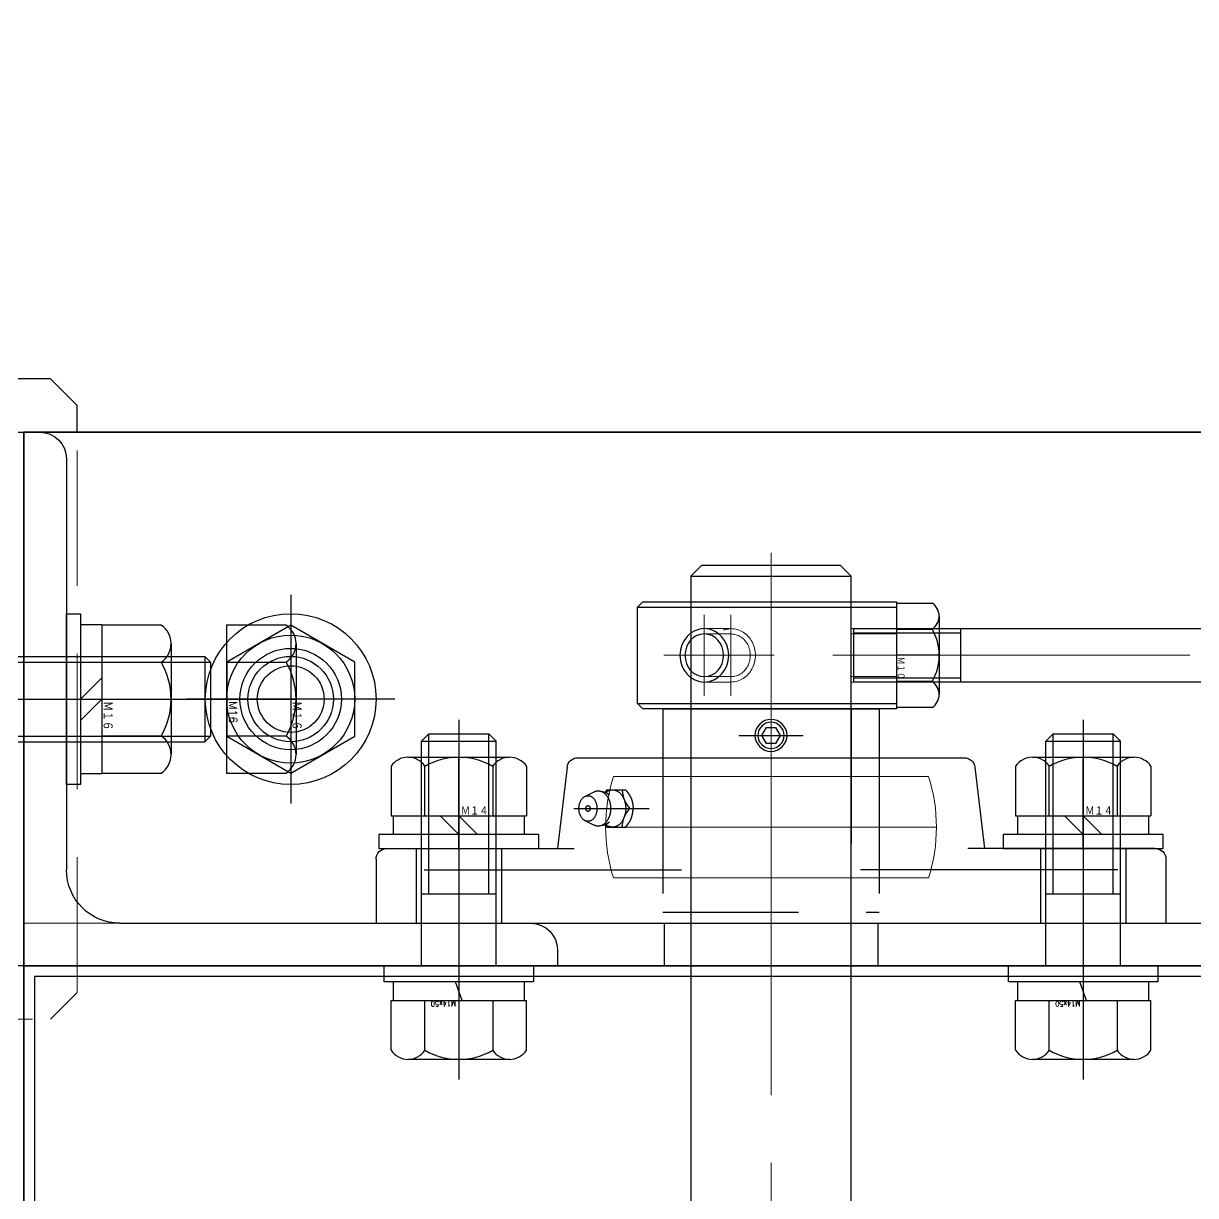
# Model space of a CAD drawing. Header units: millimetres. Extents: x -8731 to 85711, y -14522 to 31379.
# Drawn here: x 74414.4 to 74634, y 5844.9 to 6064.5 of the extents above; entities that cross this region are included whole.
import ezdxf

# ---------------------------------------------------------------- set-up
doc = ezdxf.new("R2010")
doc.units = ezdxf.units.MM
doc.header["$LTSCALE"] = 4
doc.header["$PDMODE"] = 99
doc.header["$PDSIZE"] = 1
doc.linetypes.add('CENTER2', pattern=[28.575, 19.05, -3.175, 3.175, -3.175])
doc.linetypes.add('HIDDEN', pattern=[9.525, 6.35, -3.175])
for name, color, linetype, lineweight in [('04_HIDDEN', 2, 'HIDDEN', 13), ('05_CENTER', 4, 'CENTER2', 13), ('08_DIM', 3, 'Continuous', 13)]:
    doc.layers.add(name, color=color, linetype=linetype, lineweight=lineweight)
doc.layers.add('10_DRAFT', color=8, linetype='Continuous', lineweight=0, plot=False)
doc.styles.add('KANJI0', font='txt.shx', dxfattribs={"width": 0.9, "height": 30, "bigfont": 'bigfont'})
doc.styles.add('KSS_TXT', font='txt.shx', dxfattribs={"bigfont": 'extfont2.shx'})
doc.dimstyles.new('KSS_DIM', dxfattribs={"dimscale": 3, "dimtxt": 3, "dimasz": 2.5, "dimexe": 1.25, "dimexo": 0.625, "dimtad": 1, "dimdsep": 46, "dimtxsty": 'KSS_TXT', "dimblk": 'OPEN30', "dimcen": 0, "dimazin": 2, "dimtfac": 0.75, "dimtmove": 0, "dimatfit": 3, "dimldrblk": 'OPEN30', "dimfxl": 1, "dimtolj": 1, "dimarcsym": 0})

# ---------------------------------------------------------------- blocks, each defined once
blk = doc.blocks.new('A$C53D772FE_1_1_1')
at = {"color": 0}
for p, q in [((1030, 1000), (0, 1000)), ((0, 1000), (0, -1000)), ((1030, 998), (2, 998)), ((2, 998), (2, -998))]:
    blk.add_line(p, q, dxfattribs=at)
blk = doc.blocks.new('A$C020300C3_1')
blk.add_blockref('A$C53D772FE_1_1_1', (-1250, 0))
blk = doc.blocks.new('A$C701D6F41_1_1_1')
at = {"color": 0}
for p, q in [((25, 24), (-23.5, 24)), ((25, 6), (-23.5, 6))]:
    blk.add_line(p, q, dxfattribs=at)
blk.add_lwpolyline([(25, 6), (25, 24), (24, 25), (-23.5, 25), (-23.5, 5), (24, 5)], close=True, dxfattribs=at)
for major_axis, ratio in [((0, 5), 0.916536), ((0, 4), 0.906285)]:
    blk.add_ellipse((12.5, 15), major_axis=major_axis, ratio=ratio)
blk.add_ellipse((7.5, 15), major_axis=(0, 5), ratio=0.916536, start_param=5.978479, end_param=6.191994)
at = {"layer": '04_HIDDEN'}
for p, q in [((-15, 5), (-15, 25)), ((15, 5), (15, 25)), ((-23.5, 20), (-15, 20)), ((12.5, 20), (7.5, 20)), ((-23.5, 19), (-15, 19)), ((7.5, 19), (12.5, 19)), ((-23.5, 11), (-15, 11)), ((7.5, 11), (12.5, 11)), ((-23.5, 10), (-15, 10)), ((12.5, 10), (7.5, 10))]:
    blk.add_line(p, q, dxfattribs=at)
for major_axis, ratio, start_param, end_param in [((0, 5), 0.916536, 6.283185, 9.424828), ((0, 4), 0.906285, 0, 3.141648)]:
    blk.add_ellipse((7.5, 15), major_axis=major_axis, ratio=ratio, start_param=start_param, end_param=end_param, dxfattribs=at)
at = {"layer": '05_CENTER'}
for p, q in [((7.5, 7.39), (7.5, 22.61)), ((12.5, 7.39), (12.5, 22.61)), ((-26.41, 15), (-11.56, 15)), ((20.11, 15), (-0.6, 15))]:
    blk.add_line(p, q, dxfattribs=at)
at = {"layer": '10_DRAFT'}
blk.add_line((0, 5), (0, 25), dxfattribs=at)
blk = doc.blocks.new('M10Nu_1_1_1')
at = {"color": 0}
for p, q in [((-9.8, 0), (-9.8, 6.69)), ((-7.35, 8), (7.35, 8)), ((-4.9, 0), (-4.9, 6.69)), ((4.9, 6.69), (4.9, 0)), ((9.8, 6.69), (9.8, 0)), ((-9.8, 0), (9.8, 0))]:
    blk.add_line(p, q, dxfattribs=at)
at = {"color": 0, "linetype": 'CENTER2'}
blk.add_line((0, 8), (0, 0), dxfattribs=at)
at = {"color": 0}
for centre, radius, start, end in [((-7.35, 5.06), 2.94, 33.626, 146.374), ((0, -1.8), 9.8, 60, 120), ((7.35, 5.06), 2.94, 33.626, 146.374)]:
    blk.add_arc(centre, radius, start, end, dxfattribs=at)
at = {"layer": '10_DRAFT', "style": 'KANJI0', "width": 0.82}
blk.add_text('Ｍ１０', height=1.25, dxfattribs=at).set_placement((0.26, 0.12))
blk = doc.blocks.new('A$C20721D5E_1_1_1')
at = {"color": 0}
blk.add_line((-174, 5), (-174, -5), dxfattribs=at)
at = {"color": 0, "linetype": 'HIDDEN'}
for p, q in [((-20, -5), (-20, 5)), ((0, 4.19), (-20, 4.19)), ((0, -4.19), (-20, -4.19))]:
    blk.add_line(p, q, dxfattribs=at)
at = {"color": 0}
blk.add_lwpolyline([(0, -5), (-174, -5), (-175, -4), (-175, 4), (-174, 5), (0, 5)], close=True, dxfattribs=at)
at = {"layer": '05_CENTER'}
blk.add_line((-177.27, 0), (2.62, 0), dxfattribs=at)
blk = doc.blocks.new('A$C21C31411_1_1_1')
at = {"color": 0}
for p, q in [((-48, 25), (-48, -25)), ((-2, 25), (-2, -25))]:
    blk.add_line(p, q, dxfattribs=at)
blk.add_lwpolyline([(-48, -25), (-2, -25), (0, -23), (0, 23), (-2, 25), (-48, 25), (-50, 23), (-50, -23)], close=True, dxfattribs=at)
at = {"layer": '04_HIDDEN'}
for p, q in [((-50, 5.1), (0, 5.1)), ((-50, -5.1), (0, -5.1))]:
    blk.add_line(p, q, dxfattribs=at)
at = {"layer": '10_DRAFT'}
blk.add_line((-50, 0), (0, 0), dxfattribs=at)
blk = doc.blocks.new('SCS10-12a_1_1_1')
at = {"color": 0}
for p, q in [((0, 14.5), (0.5, 15)), ((0, 14.5), (0, -14.5)), ((0.5, 15), (0.5, -15)), ((0.5, 15), (11.5, 15)), ((11.5, 15), (11.5, -15)), ((11.5, 15), (12, 14.5)), ((12, 14.5), (12, -14.5)), ((0, -14.5), (0.5, -15)), ((0.5, -15), (11.5, -15)), ((4.24, -14.14), (7.76, -14.14)), ((12, -14.5), (11.5, -15))]:
    blk.add_line(p, q, dxfattribs=at)
at = {"color": 0, "linetype": 'HIDDEN'}
for p, q in [((0.5, 5), (0, 5.5)), ((0.5, 5), (11.5, 5)), ((12, 5.5), (11.5, 5)), ((0, -5.5), (0.5, -5)), ((0.5, -5), (11.5, -5)), ((11.5, -5), (12, -5.5))]:
    blk.add_line(p, q, dxfattribs=at)
at = {"color": 0, "linetype": 'CENTER2'}
for p, q in [((6, -4.31), (6, -15.69)), ((0.31, -10), (11.69, -10))]:
    blk.add_line(p, q, dxfattribs=at)
at = {"color": 0}
blk.add_circle((6, -10), 2.25, dxfattribs=at)
blk.add_arc((6, -10), 4.5, 293.0044, 246.9956, dxfattribs=at)
at = {"layer": '10_DRAFT'}
blk.add_line((0, 0), (12, 0), dxfattribs=at)
blk = doc.blocks.new('A$C30176A9C_1_1_1')
for name, p in [('A$C21C31411_1_1_1', (-121.5, 0)), ('A$C20721D5E_1_1_1', (-15.5, 0))]:
    blk.add_blockref(name, p)
at = {"color": 4, "xscale": -1}
blk.add_blockref('SCS10-12a_1_1_1', (-171.5, 0), dxfattribs=at)
at = {"color": 4}
blk.add_blockref('SCS10-12a_1_1_1', (-121.5, 0), dxfattribs=at)
at = {"rotation": 90}
blk.add_blockref('M10Nu_1_1_1', (-23.5, 0), dxfattribs=at)
at = {"xscale": -1, "rotation": 180}
blk.add_blockref('A$C701D6F41_1_1_1', (0, 15), dxfattribs=at)
blk = doc.blocks.new('A$C39886CB1_1_1_1')
at = {"color": 0}
blk.add_line((-1073, -5), (-1073, -35), dxfattribs=at)
blk.add_lwpolyline([(-1073, -5), (1073, -5), (1075, -7), (1075, -33), (1073, -35), (-1073, -35), (-1075, -33), (-1075, -7)], close=True, dxfattribs=at)
at = {"layer": '05_CENTER'}
blk.add_line((1081.59, -20), (-1081.04, -20), dxfattribs=at)
blk = doc.blocks.new('MUCAFL206b_1_1')
at = {"color": 0, "linetype": 'CENTER2'}
for p, q in [((-58.5, -19), (-58.5, 5)), ((58.5, -19), (58.5, 5)), ((-36.97, -21.5), (-22.83, -21.5)), ((-6, -35.2), (6, -35.2))]:
    blk.add_line(p, q, dxfattribs=at)
at = {"color": 0}
for p, q in [((-74, 0), (74, 0)), ((-74, -12), (-74, 0)), ((74, -12), (74, 0)), ((-64.99, -10), (-16.75, -10)), ((64.99, -10), (16.75, -10)), ((-72, -14), (-36.87, -14)), ((-38.21, -29.23), (-40, -14)), ((72, -14), (36.87, -14)), ((38.21, -29.23), (40, -14)), ((-34.86, -19.24), (-33.16, -18.39)), ((-30.74, -18), (-31.1, -18.46)), ((-30.74, -18), (-27.24, -18)), ((-26.46, -21.5), (-25.81, -21.5)), ((-34.86, -23.76), (-33.16, -24.61)), ((-30.74, -25), (-31.1, -24.54)), ((-30.74, -25), (-27.24, -25)), ((-36.22, -31), (36.22, -31)), ((-20.25, -40.2), (-20.25, -31)), ((20.25, -40.2), (20.25, -31)), ((-20.25, -40.2), (20.25, -40.2))]:
    blk.add_line(p, q, dxfattribs=at)
at = {"color": 0, "linetype": 'HIDDEN'}
for p, q in [((-66.5, -14), (-66.5, 0)), ((-50.5, -14), (-50.5, 0)), ((50.5, -14), (50.5, 0)), ((66.5, -14), (66.5, 0)), ((-20.25, -2.1), (20.25, -2.1)), ((-20.25, -31), (-20.25, -2.1)), ((-15, -40.2), (-15, -2.1)), ((15, -40.2), (15, -2.1)), ((20.25, -31), (20.25, -2.1))]:
    blk.add_line(p, q, dxfattribs=at)
at = {"color": 0}
blk.add_lwpolyline([(-0.87, -33.7), (-1.73, -35.2), (-0.87, -36.7), (0.87, -36.7), (1.73, -35.2), (0.87, -33.7)], close=True, dxfattribs=at)
for points in [[(-34.29, -23.9, 0), (-34.21, -23.9, 0), (-34.13, -23.89, 0), (-34.05, -23.87, 0), (-33.96, -23.85, 0), (-33.88, -23.83, 0), (-33.8, -23.8, 0), (-33.72, -23.76, 0), (-33.65, -23.72, 0), (-33.57, -23.67, 0), (-33.49, -23.62, 0), (-33.42, -23.56, 0), (-33.35, -23.5, 0), (-33.28, -23.43, 0), (-33.22, -23.36, 0), (-33.16, -23.28, 0), (-33.09, -23.2, 0), (-33.04, -23.11, 0), (-32.98, -23.02, 0), (-32.93, -22.93, 0), (-32.88, -22.83, 0), (-32.84, -22.73, 0), (-32.8, -22.63, 0), (-32.76, -22.53, 0), (-32.73, -22.42, 0), (-32.7, -22.31, 0), (-32.67, -22.2, 0), (-32.65, -22.08, 0), (-32.63, -21.97, 0), (-32.62, -21.85, 0), (-32.61, -21.74, 0), (-32.6, -21.62, 0), (-32.6, -21.5, 0), (-32.6, -21.38, 0), (-32.61, -21.26, 0), (-32.62, -21.15, 0), (-32.63, -21.03, 0), (-32.65, -20.92, 0), (-32.67, -20.8, 0), (-32.7, -20.69, 0), (-32.73, -20.58, 0), (-32.76, -20.47, 0), (-32.8, -20.37, 0), (-32.84, -20.27, 0), (-32.88, -20.17, 0), (-32.93, -20.07, 0), (-32.98, -19.98, 0), (-33.04, -19.89, 0), (-33.09, -19.8, 0), (-33.16, -19.72, 0), (-33.22, -19.64, 0), (-33.28, -19.57, 0), (-33.35, -19.5, 0), (-33.42, -19.44, 0), (-33.49, -19.38, 0), (-33.57, -19.33, 0), (-33.65, -19.28, 0), (-33.72, -19.24, 0), (-33.8, -19.2, 0), (-33.88, -19.17, 0), (-33.96, -19.15, 0), (-34.05, -19.13, 0), (-34.13, -19.11, 0), (-34.21, -19.1, 0), (-34.29, -19.1, 0), (-34.38, -19.1, 0), (-34.46, -19.11, 0), (-34.54, -19.13, 0), (-34.63, -19.15, 0), (-34.71, -19.17, 0), (-34.79, -19.2, 0), (-34.87, -19.24, 0), (-34.94, -19.28, 0), (-35.02, -19.33, 0), (-35.09, -19.38, 0), (-35.17, -19.44, 0), (-35.24, -19.5, 0), (-35.31, -19.57, 0), (-35.37, -19.64, 0), (-35.43, -19.72, 0), (-35.49, -19.8, 0), (-35.55, -19.89, 0), (-35.61, -19.98, 0), (-35.66, -20.07, 0), (-35.71, -20.17, 0), (-35.75, -20.27, 0), (-35.79, -20.37, 0), (-35.83, -20.47, 0), (-35.86, -20.58, 0), (-35.89, -20.69, 0), (-35.92, -20.8, 0), (-35.94, -20.92, 0), (-35.96, -21.03, 0), (-35.97, -21.15, 0), (-35.98, -21.26, 0), (-35.99, -21.38, 0), (-35.99, -21.5, 0), (-35.99, -21.62, 0), (-35.98, -21.74, 0), (-35.97, -21.85, 0), (-35.96, -21.97, 0), (-35.94, -22.08, 0), (-35.92, -22.2, 0), (-35.89, -22.31, 0), (-35.86, -22.42, 0), (-35.83, -22.53, 0), (-35.79, -22.63, 0), (-35.75, -22.73, 0), (-35.71, -22.83, 0), (-35.66, -22.93, 0), (-35.61, -23.02, 0), (-35.55, -23.11, 0), (-35.49, -23.2, 0), (-35.43, -23.28, 0), (-35.37, -23.36, 0), (-35.31, -23.43, 0), (-35.24, -23.5, 0), (-35.17, -23.56, 0), (-35.09, -23.62, 0), (-35.02, -23.67, 0), (-34.94, -23.72, 0), (-34.87, -23.76, 0), (-34.79, -23.8, 0), (-34.71, -23.83, 0), (-34.63, -23.85, 0), (-34.54, -23.87, 0), (-34.46, -23.89, 0), (-34.38, -23.9, 0), (-34.29, -23.9, 0)], [(-33.16, -24.61, 0), (-33.1, -24.64, 0), (-33.03, -24.67, 0), (-32.96, -24.7, 0), (-32.9, -24.72, 0), (-32.83, -24.74, 0), (-32.76, -24.76, 0), (-32.69, -24.77, 0), (-32.62, -24.78, 0), (-32.55, -24.79, 0), (-32.48, -24.8, 0), (-32.41, -24.8, 0), (-32.34, -24.8, 0), (-32.27, -24.8, 0), (-32.2, -24.79, 0), (-32.13, -24.78, 0), (-32.06, -24.77, 0), (-32, -24.75, 0), (-31.93, -24.74, 0), (-31.86, -24.72, 0), (-31.79, -24.69, 0), (-31.72, -24.66, 0), (-31.66, -24.64, 0), (-31.59, -24.6, 0), (-31.53, -24.57, 0), (-31.46, -24.53, 0), (-31.4, -24.49, 0), (-31.34, -24.45, 0), (-31.27, -24.4, 0), (-31.21, -24.35, 0), (-31.15, -24.3, 0), (-31.1, -24.25, 0), (-31.04, -24.19, 0), (-30.98, -24.14, 0), (-30.93, -24.08, 0), (-30.87, -24.01, 0), (-30.82, -23.95, 0), (-30.77, -23.88, 0), (-30.72, -23.81, 0), (-30.67, -23.74, 0), (-30.63, -23.67, 0), (-30.58, -23.59, 0), (-30.54, -23.51, 0), (-30.5, -23.44, 0), (-30.46, -23.36, 0), (-30.42, -23.27, 0), (-30.38, -23.19, 0), (-30.35, -23.1, 0), (-30.31, -23.02, 0), (-30.28, -22.93, 0), (-30.25, -22.84, 0), (-30.23, -22.75, 0), (-30.2, -22.66, 0), (-30.18, -22.56, 0), (-30.16, -22.47, 0), (-30.14, -22.38, 0), (-30.12, -22.28, 0), (-30.1, -22.18, 0), (-30.09, -22.09, 0), (-30.08, -21.99, 0), (-30.07, -21.89, 0), (-30.06, -21.8, 0), (-30.06, -21.7, 0), (-30.05, -21.6, 0), (-30.05, -21.5, 0), (-30.05, -21.4, 0), (-30.06, -21.3, 0), (-30.06, -21.2, 0), (-30.07, -21.11, 0), (-30.08, -21.01, 0), (-30.09, -20.91, 0), (-30.1, -20.82, 0), (-30.12, -20.72, 0), (-30.14, -20.62, 0), (-30.16, -20.53, 0), (-30.18, -20.44, 0), (-30.2, -20.34, 0), (-30.23, -20.25, 0), (-30.25, -20.16, 0), (-30.28, -20.07, 0), (-30.31, -19.98, 0), (-30.35, -19.9, 0), (-30.38, -19.81, 0), (-30.42, -19.73, 0), (-30.46, -19.64, 0), (-30.5, -19.56, 0), (-30.54, -19.49, 0), (-30.58, -19.41, 0), (-30.63, -19.33, 0), (-30.67, -19.26, 0), (-30.72, -19.19, 0), (-30.77, -19.12, 0), (-30.82, -19.05, 0), (-30.87, -18.99, 0), (-30.93, -18.92, 0), (-30.98, -18.86, 0), (-31.04, -18.81, 0), (-31.1, -18.75, 0), (-31.15, -18.7, 0), (-31.21, -18.65, 0), (-31.27, -18.6, 0), (-31.34, -18.55, 0), (-31.4, -18.51, 0), (-31.46, -18.47, 0), (-31.53, -18.43, 0), (-31.59, -18.4, 0), (-31.66, -18.36, 0), (-31.72, -18.34, 0), (-31.79, -18.31, 0), (-31.86, -18.28, 0), (-31.93, -18.26, 0), (-32, -18.25, 0), (-32.06, -18.23, 0), (-32.13, -18.22, 0), (-32.2, -18.21, 0), (-32.27, -18.2, 0), (-32.34, -18.2, 0), (-32.41, -18.2, 0), (-32.48, -18.2, 0), (-32.55, -18.21, 0), (-32.62, -18.22, 0), (-32.69, -18.23, 0), (-32.76, -18.24, 0), (-32.83, -18.26, 0), (-32.9, -18.28, 0), (-32.96, -18.3, 0), (-33.03, -18.33, 0), (-33.1, -18.36, 0), (-33.16, -18.39, 0)], [(-30.99, -24.49, 0), (-30.92, -24.55, 0), (-30.84, -24.6, 0), (-30.77, -24.65, 0), (-30.7, -24.7, 0), (-30.62, -24.75, 0), (-30.54, -24.79, 0), (-30.47, -24.83, 0), (-30.39, -24.86, 0), (-30.31, -24.89, 0), (-30.23, -24.92, 0), (-30.15, -24.94, 0), (-30.07, -24.96, 0), (-29.99, -24.98, 0), (-29.91, -24.99, 0), (-29.82, -25, 0), (-29.74, -25, 0), (-29.66, -25, 0), (-29.58, -25, 0), (-29.5, -24.99, 0), (-29.42, -24.98, 0), (-29.33, -24.96, 0), (-29.25, -24.94, 0), (-29.17, -24.92, 0), (-29.09, -24.89, 0), (-29.01, -24.86, 0), (-28.94, -24.83, 0), (-28.86, -24.79, 0), (-28.78, -24.75, 0), (-28.71, -24.71, 0), (-28.63, -24.66, 0), (-28.56, -24.61, 0), (-28.49, -24.55, 0), (-28.42, -24.49, 0), (-28.35, -24.43, 0), (-28.28, -24.37, 0), (-28.21, -24.3, 0), (-28.15, -24.23, 0), (-28.08, -24.15, 0), (-28.02, -24.08, 0), (-27.96, -24, 0), (-27.91, -23.91, 0), (-27.85, -23.83, 0), (-27.8, -23.74, 0), (-27.75, -23.65, 0), (-27.7, -23.56, 0), (-27.65, -23.46, 0), (-27.61, -23.37, 0), (-27.56, -23.27, 0), (-27.52, -23.17, 0), (-27.48, -23.06, 0), (-27.45, -22.96, 0), (-27.42, -22.85, 0), (-27.39, -22.75, 0), (-27.36, -22.64, 0), (-27.33, -22.53, 0), (-27.31, -22.42, 0), (-27.29, -22.3, 0), (-27.27, -22.19, 0), (-27.26, -22.08, 0), (-27.25, -21.96, 0), (-27.24, -21.85, 0), (-27.23, -21.73, 0), (-27.23, -21.62, 0), (-27.22, -21.5, 0), (-27.23, -21.38, 0), (-27.23, -21.27, 0), (-27.24, -21.15, 0), (-27.25, -21.04, 0), (-27.26, -20.92, 0), (-27.27, -20.81, 0), (-27.29, -20.7, 0), (-27.31, -20.58, 0), (-27.33, -20.47, 0), (-27.36, -20.36, 0), (-27.39, -20.25, 0), (-27.42, -20.15, 0), (-27.45, -20.04, 0), (-27.48, -19.94, 0), (-27.52, -19.83, 0), (-27.56, -19.73, 0), (-27.61, -19.63, 0), (-27.65, -19.54, 0), (-27.7, -19.44, 0), (-27.75, -19.35, 0), (-27.8, -19.26, 0), (-27.85, -19.17, 0), (-27.91, -19.09, 0), (-27.96, -19, 0), (-28.02, -18.92, 0), (-28.08, -18.85, 0), (-28.15, -18.77, 0), (-28.21, -18.7, 0), (-28.28, -18.63, 0), (-28.35, -18.57, 0), (-28.42, -18.51, 0), (-28.49, -18.45, 0), (-28.56, -18.39, 0), (-28.63, -18.34, 0), (-28.71, -18.29, 0), (-28.78, -18.25, 0), (-28.86, -18.21, 0), (-28.94, -18.17, 0), (-29.01, -18.14, 0), (-29.09, -18.11, 0), (-29.17, -18.08, 0), (-29.25, -18.06, 0), (-29.33, -18.04, 0), (-29.42, -18.02, 0), (-29.5, -18.01, 0), (-29.58, -18, 0), (-29.66, -18, 0), (-29.74, -18, 0), (-29.82, -18, 0), (-29.91, -18.01, 0), (-29.99, -18.02, 0), (-30.07, -18.04, 0), (-30.15, -18.06, 0), (-30.23, -18.08, 0), (-30.31, -18.11, 0), (-30.39, -18.14, 0), (-30.47, -18.17, 0), (-30.54, -18.21, 0), (-30.62, -18.25, 0), (-30.7, -18.3, 0), (-30.77, -18.35, 0), (-30.84, -18.4, 0), (-30.92, -18.45, 0), (-30.99, -18.51, 0)], [(-27.89, -18, 0), (-27.88, -18.02, 0), (-27.88, -18.05, 0), (-27.88, -18.07, 0), (-27.88, -18.1, 0), (-27.87, -18.12, 0), (-27.87, -18.15, 0), (-27.87, -18.17, 0), (-27.86, -18.2, 0), (-27.86, -18.22, 0), (-27.86, -18.25, 0), (-27.86, -18.27, 0), (-27.85, -18.29, 0), (-27.85, -18.32, 0), (-27.85, -18.34, 0), (-27.84, -18.37, 0), (-27.84, -18.39, 0), (-27.84, -18.42, 0), (-27.83, -18.44, 0), (-27.83, -18.47, 0), (-27.83, -18.49, 0), (-27.82, -18.51, 0), (-27.82, -18.54, 0), (-27.82, -18.56, 0), (-27.81, -18.59, 0), (-27.81, -18.61, 0), (-27.81, -18.64, 0), (-27.8, -18.66, 0), (-27.8, -18.68, 0), (-27.8, -18.71, 0), (-27.79, -18.73, 0), (-27.79, -18.76, 0), (-27.79, -18.78, 0), (-27.78, -18.8, 0), (-27.78, -18.83, 0), (-27.77, -18.85, 0), (-27.77, -18.88, 0), (-27.77, -18.9, 0), (-27.76, -18.92, 0), (-27.76, -18.95, 0), (-27.75, -18.97, 0), (-27.75, -19, 0), (-27.74, -19.02, 0), (-27.74, -19.04, 0), (-27.73, -19.07, 0), (-27.73, -19.09, 0), (-27.72, -19.12, 0), (-27.72, -19.14, 0), (-27.71, -19.16, 0), (-27.71, -19.19, 0), (-27.7, -19.21, 0), (-27.7, -19.23, 0), (-27.69, -19.26, 0), (-27.69, -19.28, 0), (-27.68, -19.3, 0), (-27.68, -19.33, 0), (-27.67, -19.35, 0), (-27.67, -19.37, 0), (-27.66, -19.4, 0), (-27.65, -19.42, 0), (-27.65, -19.44, 0), (-27.64, -19.47, 0), (-27.63, -19.49, 0), (-27.63, -19.51, 0), (-27.62, -19.53, 0), (-27.61, -19.56, 0), (-27.61, -19.58, 0), (-27.6, -19.6, 0), (-27.59, -19.63, 0), (-27.58, -19.65, 0), (-27.58, -19.67, 0), (-27.57, -19.69, 0), (-27.56, -19.72, 0), (-27.55, -19.74, 0), (-27.55, -19.76, 0), (-27.54, -19.78, 0), (-27.53, -19.81, 0), (-27.52, -19.83, 0), (-27.51, -19.85, 0), (-27.5, -19.87, 0), (-27.49, -19.89, 0), (-27.48, -19.92, 0), (-27.48, -19.94, 0), (-27.47, -19.96, 0), (-27.46, -19.98, 0), (-27.45, -20, 0), (-27.44, -20.02, 0), (-27.43, -20.05, 0), (-27.42, -20.07, 0), (-27.41, -20.09, 0), (-27.4, -20.11, 0), (-27.39, -20.13, 0), (-27.37, -20.15, 0), (-27.36, -20.17, 0), (-27.35, -20.2, 0), (-27.34, -20.22, 0), (-27.33, -20.24, 0), (-27.32, -20.26, 0), (-27.31, -20.28, 0), (-27.3, -20.3, 0), (-27.28, -20.32, 0), (-27.27, -20.34, 0), (-27.26, -20.36, 0), (-27.25, -20.38, 0), (-27.24, -20.41, 0), (-27.22, -20.43, 0), (-27.21, -20.45, 0), (-27.2, -20.47, 0), (-27.19, -20.49, 0), (-27.17, -20.51, 0), (-27.16, -20.53, 0), (-27.15, -20.55, 0), (-27.14, -20.57, 0), (-27.12, -20.59, 0), (-27.11, -20.61, 0), (-27.1, -20.63, 0), (-27.08, -20.65, 0), (-27.07, -20.67, 0), (-27.06, -20.69, 0), (-27.04, -20.71, 0), (-27.03, -20.73, 0), (-27.02, -20.75, 0), (-27, -20.77, 0), (-26.99, -20.79, 0), (-26.97, -20.81, 0), (-26.96, -20.83, 0), (-26.95, -20.85, 0), (-26.93, -20.87, 0), (-26.92, -20.89, 0), (-26.9, -20.91, 0), (-26.89, -20.93, 0), (-26.87, -20.95, 0), (-26.86, -20.97, 0), (-26.85, -20.99, 0), (-26.83, -21.01, 0), (-26.82, -21.03, 0), (-26.8, -21.05, 0), (-26.79, -21.07, 0), (-26.77, -21.09, 0), (-26.76, -21.11, 0), (-26.74, -21.13, 0), (-26.73, -21.15, 0), (-26.71, -21.17, 0), (-26.7, -21.19, 0), (-26.68, -21.21, 0), (-26.67, -21.23, 0), (-26.65, -21.25, 0), (-26.64, -21.27, 0), (-26.62, -21.29, 0), (-26.61, -21.3, 0), (-26.59, -21.32, 0), (-26.58, -21.34, 0), (-26.56, -21.36, 0), (-26.55, -21.38, 0), (-26.53, -21.4, 0), (-26.52, -21.42, 0), (-26.5, -21.44, 0), (-26.49, -21.46, 0), (-26.47, -21.48, 0), (-26.46, -21.5, 0)], [(-27.24, -18, 0), (-27.22, -18.02, 0), (-27.21, -18.04, 0), (-27.19, -18.06, 0), (-27.18, -18.08, 0), (-27.16, -18.1, 0), (-27.15, -18.12, 0), (-27.13, -18.14, 0), (-27.12, -18.16, 0), (-27.1, -18.18, 0), (-27.09, -18.2, 0), (-27.07, -18.21, 0), (-27.06, -18.23, 0), (-27.04, -18.25, 0), (-27.03, -18.27, 0), (-27.01, -18.29, 0), (-27, -18.31, 0), (-26.98, -18.33, 0), (-26.97, -18.35, 0), (-26.95, -18.37, 0), (-26.94, -18.39, 0), (-26.92, -18.41, 0), (-26.91, -18.43, 0), (-26.89, -18.45, 0), (-26.88, -18.47, 0), (-26.86, -18.49, 0), (-26.85, -18.51, 0), (-26.84, -18.53, 0), (-26.82, -18.55, 0), (-26.81, -18.57, 0), (-26.79, -18.59, 0), (-26.78, -18.61, 0), (-26.76, -18.63, 0), (-26.75, -18.65, 0), (-26.74, -18.67, 0), (-26.72, -18.69, 0), (-26.71, -18.71, 0), (-26.69, -18.73, 0), (-26.68, -18.75, 0), (-26.67, -18.77, 0), (-26.65, -18.79, 0), (-26.64, -18.81, 0), (-26.63, -18.83, 0), (-26.61, -18.85, 0), (-26.6, -18.87, 0), (-26.59, -18.89, 0), (-26.57, -18.91, 0), (-26.56, -18.93, 0), (-26.55, -18.95, 0), (-26.53, -18.97, 0), (-26.52, -18.99, 0), (-26.51, -19.01, 0), (-26.5, -19.03, 0), (-26.48, -19.05, 0), (-26.47, -19.07, 0), (-26.46, -19.09, 0), (-26.45, -19.12, 0), (-26.44, -19.14, 0), (-26.42, -19.16, 0), (-26.41, -19.18, 0), (-26.4, -19.2, 0), (-26.39, -19.22, 0), (-26.38, -19.24, 0), (-26.37, -19.26, 0), (-26.35, -19.28, 0), (-26.34, -19.3, 0), (-26.33, -19.33, 0), (-26.32, -19.35, 0), (-26.31, -19.37, 0), (-26.3, -19.39, 0), (-26.29, -19.41, 0), (-26.28, -19.43, 0), (-26.27, -19.45, 0), (-26.26, -19.48, 0), (-26.25, -19.5, 0), (-26.24, -19.52, 0), (-26.23, -19.54, 0), (-26.22, -19.56, 0), (-26.21, -19.58, 0), (-26.2, -19.61, 0), (-26.19, -19.63, 0), (-26.18, -19.65, 0), (-26.18, -19.67, 0), (-26.17, -19.69, 0), (-26.16, -19.72, 0), (-26.15, -19.74, 0), (-26.14, -19.76, 0), (-26.13, -19.78, 0), (-26.13, -19.81, 0), (-26.12, -19.83, 0), (-26.11, -19.85, 0), (-26.1, -19.87, 0), (-26.1, -19.9, 0), (-26.09, -19.92, 0), (-26.08, -19.94, 0), (-26.08, -19.97, 0), (-26.07, -19.99, 0), (-26.06, -20.01, 0), (-26.06, -20.03, 0), (-26.05, -20.06, 0), (-26.04, -20.08, 0), (-26.04, -20.1, 0), (-26.03, -20.13, 0), (-26.03, -20.15, 0), (-26.02, -20.17, 0), (-26.01, -20.2, 0), (-26.01, -20.22, 0), (-26, -20.24, 0), (-26, -20.27, 0), (-25.99, -20.29, 0), (-25.99, -20.31, 0), (-25.98, -20.34, 0), (-25.98, -20.36, 0), (-25.97, -20.38, 0), (-25.97, -20.41, 0), (-25.96, -20.43, 0), (-25.96, -20.46, 0), (-25.95, -20.48, 0), (-25.95, -20.5, 0), (-25.94, -20.53, 0), (-25.94, -20.55, 0), (-25.93, -20.58, 0), (-25.93, -20.6, 0), (-25.93, -20.62, 0), (-25.92, -20.65, 0), (-25.92, -20.67, 0), (-25.91, -20.7, 0), (-25.91, -20.72, 0), (-25.91, -20.74, 0), (-25.9, -20.77, 0), (-25.9, -20.79, 0), (-25.9, -20.82, 0), (-25.89, -20.84, 0), (-25.89, -20.86, 0), (-25.89, -20.89, 0), (-25.88, -20.91, 0), (-25.88, -20.94, 0), (-25.88, -20.96, 0), (-25.87, -20.99, 0), (-25.87, -21.01, 0), (-25.87, -21.03, 0), (-25.86, -21.06, 0), (-25.86, -21.08, 0), (-25.86, -21.11, 0), (-25.85, -21.13, 0), (-25.85, -21.16, 0), (-25.85, -21.18, 0), (-25.84, -21.21, 0), (-25.84, -21.23, 0), (-25.84, -21.25, 0), (-25.84, -21.28, 0), (-25.83, -21.3, 0), (-25.83, -21.33, 0), (-25.83, -21.35, 0), (-25.82, -21.38, 0), (-25.82, -21.4, 0), (-25.82, -21.43, 0), (-25.82, -21.45, 0), (-25.81, -21.48, 0), (-25.81, -21.5, 0)], [(-34.29, -22.05, 0), (-34.28, -22.05, 0), (-34.26, -22.05, 0), (-34.24, -22.05, 0), (-34.22, -22.04, 0), (-34.2, -22.04, 0), (-34.18, -22.03, 0), (-34.16, -22.02, 0), (-34.14, -22.01, 0), (-34.13, -22, 0), (-34.11, -21.99, 0), (-34.09, -21.98, 0), (-34.08, -21.96, 0), (-34.06, -21.95, 0), (-34.05, -21.93, 0), (-34.03, -21.91, 0), (-34.02, -21.89, 0), (-34, -21.87, 0), (-33.99, -21.85, 0), (-33.98, -21.83, 0), (-33.97, -21.81, 0), (-33.96, -21.79, 0), (-33.95, -21.76, 0), (-33.94, -21.74, 0), (-33.93, -21.71, 0), (-33.93, -21.69, 0), (-33.92, -21.66, 0), (-33.91, -21.63, 0), (-33.91, -21.61, 0), (-33.91, -21.58, 0), (-33.9, -21.55, 0), (-33.9, -21.53, 0), (-33.9, -21.5, 0), (-33.9, -21.47, 0), (-33.9, -21.45, 0), (-33.91, -21.42, 0), (-33.91, -21.39, 0), (-33.91, -21.37, 0), (-33.92, -21.34, 0), (-33.93, -21.31, 0), (-33.93, -21.29, 0), (-33.94, -21.26, 0), (-33.95, -21.24, 0), (-33.96, -21.21, 0), (-33.97, -21.19, 0), (-33.98, -21.17, 0), (-33.99, -21.15, 0), (-34, -21.13, 0), (-34.02, -21.11, 0), (-34.03, -21.09, 0), (-34.05, -21.07, 0), (-34.06, -21.05, 0), (-34.08, -21.04, 0), (-34.09, -21.02, 0), (-34.11, -21.01, 0), (-34.13, -21, 0), (-34.14, -20.99, 0), (-34.16, -20.98, 0), (-34.18, -20.97, 0), (-34.2, -20.96, 0), (-34.22, -20.96, 0), (-34.24, -20.95, 0), (-34.26, -20.95, 0), (-34.28, -20.95, 0), (-34.29, -20.95, 0), (-34.31, -20.95, 0), (-34.33, -20.95, 0), (-34.35, -20.95, 0), (-34.37, -20.96, 0), (-34.39, -20.96, 0), (-34.41, -20.97, 0), (-34.43, -20.98, 0), (-34.44, -20.99, 0), (-34.46, -21, 0), (-34.48, -21.01, 0), (-34.5, -21.02, 0), (-34.51, -21.04, 0), (-34.53, -21.05, 0), (-34.54, -21.07, 0), (-34.56, -21.09, 0), (-34.57, -21.11, 0), (-34.59, -21.13, 0), (-34.6, -21.15, 0), (-34.61, -21.17, 0), (-34.62, -21.19, 0), (-34.63, -21.21, 0), (-34.64, -21.24, 0), (-34.65, -21.26, 0), (-34.66, -21.29, 0), (-34.66, -21.31, 0), (-34.67, -21.34, 0), (-34.68, -21.37, 0), (-34.68, -21.39, 0), (-34.68, -21.42, 0), (-34.68, -21.45, 0), (-34.69, -21.47, 0), (-34.69, -21.5, 0), (-34.69, -21.53, 0), (-34.68, -21.55, 0), (-34.68, -21.58, 0), (-34.68, -21.61, 0), (-34.68, -21.63, 0), (-34.67, -21.66, 0), (-34.66, -21.69, 0), (-34.66, -21.71, 0), (-34.65, -21.74, 0), (-34.64, -21.76, 0), (-34.63, -21.79, 0), (-34.62, -21.81, 0), (-34.61, -21.83, 0), (-34.6, -21.85, 0), (-34.59, -21.87, 0), (-34.57, -21.89, 0), (-34.56, -21.91, 0), (-34.54, -21.93, 0), (-34.53, -21.95, 0), (-34.51, -21.96, 0), (-34.5, -21.98, 0), (-34.48, -21.99, 0), (-34.46, -22, 0), (-34.44, -22.01, 0), (-34.43, -22.02, 0), (-34.41, -22.03, 0), (-34.39, -22.04, 0), (-34.37, -22.04, 0), (-34.35, -22.05, 0), (-34.33, -22.05, 0), (-34.31, -22.05, 0), (-34.29, -22.05, 0)], [(-27.89, -25, 0), (-27.88, -24.98, 0), (-27.88, -24.95, 0), (-27.88, -24.93, 0), (-27.88, -24.9, 0), (-27.87, -24.88, 0), (-27.87, -24.85, 0), (-27.87, -24.83, 0), (-27.86, -24.8, 0), (-27.86, -24.78, 0), (-27.86, -24.75, 0), (-27.86, -24.73, 0), (-27.85, -24.71, 0), (-27.85, -24.68, 0), (-27.85, -24.66, 0), (-27.84, -24.63, 0), (-27.84, -24.61, 0), (-27.84, -24.58, 0), (-27.83, -24.56, 0), (-27.83, -24.53, 0), (-27.83, -24.51, 0), (-27.82, -24.49, 0), (-27.82, -24.46, 0), (-27.82, -24.44, 0), (-27.81, -24.41, 0), (-27.81, -24.39, 0), (-27.81, -24.36, 0), (-27.8, -24.34, 0), (-27.8, -24.32, 0), (-27.8, -24.29, 0), (-27.79, -24.27, 0), (-27.79, -24.24, 0), (-27.79, -24.22, 0), (-27.78, -24.2, 0), (-27.78, -24.17, 0), (-27.77, -24.15, 0), (-27.77, -24.12, 0), (-27.77, -24.1, 0), (-27.76, -24.08, 0), (-27.76, -24.05, 0), (-27.75, -24.03, 0), (-27.75, -24, 0), (-27.74, -23.98, 0), (-27.74, -23.96, 0), (-27.73, -23.93, 0), (-27.73, -23.91, 0), (-27.72, -23.88, 0), (-27.72, -23.86, 0), (-27.71, -23.84, 0), (-27.71, -23.81, 0), (-27.7, -23.79, 0), (-27.7, -23.77, 0), (-27.69, -23.74, 0), (-27.69, -23.72, 0), (-27.68, -23.7, 0), (-27.68, -23.67, 0), (-27.67, -23.65, 0), (-27.67, -23.63, 0), (-27.66, -23.6, 0), (-27.65, -23.58, 0), (-27.65, -23.56, 0), (-27.64, -23.53, 0), (-27.63, -23.51, 0), (-27.63, -23.49, 0), (-27.62, -23.47, 0), (-27.61, -23.44, 0), (-27.61, -23.42, 0), (-27.6, -23.4, 0), (-27.59, -23.37, 0), (-27.58, -23.35, 0), (-27.58, -23.33, 0), (-27.57, -23.31, 0), (-27.56, -23.28, 0), (-27.55, -23.26, 0), (-27.55, -23.24, 0), (-27.54, -23.22, 0), (-27.53, -23.19, 0), (-27.52, -23.17, 0), (-27.51, -23.15, 0), (-27.5, -23.13, 0), (-27.49, -23.11, 0), (-27.48, -23.08, 0), (-27.48, -23.06, 0), (-27.47, -23.04, 0), (-27.46, -23.02, 0), (-27.45, -23, 0), (-27.44, -22.98, 0), (-27.43, -22.95, 0), (-27.42, -22.93, 0), (-27.41, -22.91, 0), (-27.4, -22.89, 0), (-27.39, -22.87, 0), (-27.37, -22.85, 0), (-27.36, -22.83, 0), (-27.35, -22.8, 0), (-27.34, -22.78, 0), (-27.33, -22.76, 0), (-27.32, -22.74, 0), (-27.31, -22.72, 0), (-27.3, -22.7, 0), (-27.28, -22.68, 0), (-27.27, -22.66, 0), (-27.26, -22.64, 0), (-27.25, -22.62, 0), (-27.24, -22.59, 0), (-27.22, -22.57, 0), (-27.21, -22.55, 0), (-27.2, -22.53, 0), (-27.19, -22.51, 0), (-27.17, -22.49, 0), (-27.16, -22.47, 0), (-27.15, -22.45, 0), (-27.14, -22.43, 0), (-27.12, -22.41, 0), (-27.11, -22.39, 0), (-27.1, -22.37, 0), (-27.08, -22.35, 0), (-27.07, -22.33, 0), (-27.06, -22.31, 0), (-27.04, -22.29, 0), (-27.03, -22.27, 0), (-27.02, -22.25, 0), (-27, -22.23, 0), (-26.99, -22.21, 0), (-26.97, -22.19, 0), (-26.96, -22.17, 0), (-26.95, -22.15, 0), (-26.93, -22.13, 0), (-26.92, -22.11, 0), (-26.9, -22.09, 0), (-26.89, -22.07, 0), (-26.87, -22.05, 0), (-26.86, -22.03, 0), (-26.85, -22.01, 0), (-26.83, -21.99, 0), (-26.82, -21.97, 0), (-26.8, -21.95, 0), (-26.79, -21.93, 0), (-26.77, -21.91, 0), (-26.76, -21.89, 0), (-26.74, -21.87, 0), (-26.73, -21.85, 0), (-26.71, -21.83, 0), (-26.7, -21.81, 0), (-26.68, -21.79, 0), (-26.67, -21.77, 0), (-26.65, -21.75, 0), (-26.64, -21.73, 0), (-26.62, -21.71, 0), (-26.61, -21.7, 0), (-26.59, -21.68, 0), (-26.58, -21.66, 0), (-26.56, -21.64, 0), (-26.55, -21.62, 0), (-26.53, -21.6, 0), (-26.52, -21.58, 0), (-26.5, -21.56, 0), (-26.49, -21.54, 0), (-26.47, -21.52, 0), (-26.46, -21.5, 0)], [(-27.24, -25, 0), (-27.22, -24.98, 0), (-27.21, -24.96, 0), (-27.19, -24.94, 0), (-27.18, -24.92, 0), (-27.16, -24.9, 0), (-27.15, -24.88, 0), (-27.13, -24.86, 0), (-27.12, -24.84, 0), (-27.1, -24.82, 0), (-27.09, -24.8, 0), (-27.07, -24.79, 0), (-27.06, -24.77, 0), (-27.04, -24.75, 0), (-27.03, -24.73, 0), (-27.01, -24.71, 0), (-27, -24.69, 0), (-26.98, -24.67, 0), (-26.97, -24.65, 0), (-26.95, -24.63, 0), (-26.94, -24.61, 0), (-26.92, -24.59, 0), (-26.91, -24.57, 0), (-26.89, -24.55, 0), (-26.88, -24.53, 0), (-26.86, -24.51, 0), (-26.85, -24.49, 0), (-26.84, -24.47, 0), (-26.82, -24.45, 0), (-26.81, -24.43, 0), (-26.79, -24.41, 0), (-26.78, -24.39, 0), (-26.76, -24.37, 0), (-26.75, -24.35, 0), (-26.74, -24.33, 0), (-26.72, -24.31, 0), (-26.71, -24.29, 0), (-26.69, -24.27, 0), (-26.68, -24.25, 0), (-26.67, -24.23, 0), (-26.65, -24.21, 0), (-26.64, -24.19, 0), (-26.63, -24.17, 0), (-26.61, -24.15, 0), (-26.6, -24.13, 0), (-26.59, -24.11, 0), (-26.57, -24.09, 0), (-26.56, -24.07, 0), (-26.55, -24.05, 0), (-26.53, -24.03, 0), (-26.52, -24.01, 0), (-26.51, -23.99, 0), (-26.5, -23.97, 0), (-26.48, -23.95, 0), (-26.47, -23.93, 0), (-26.46, -23.91, 0), (-26.45, -23.88, 0), (-26.44, -23.86, 0), (-26.42, -23.84, 0), (-26.41, -23.82, 0), (-26.4, -23.8, 0), (-26.39, -23.78, 0), (-26.38, -23.76, 0), (-26.37, -23.74, 0), (-26.35, -23.72, 0), (-26.34, -23.7, 0), (-26.33, -23.67, 0), (-26.32, -23.65, 0), (-26.31, -23.63, 0), (-26.3, -23.61, 0), (-26.29, -23.59, 0), (-26.28, -23.57, 0), (-26.27, -23.55, 0), (-26.26, -23.52, 0), (-26.25, -23.5, 0), (-26.24, -23.48, 0), (-26.23, -23.46, 0), (-26.22, -23.44, 0), (-26.21, -23.42, 0), (-26.2, -23.39, 0), (-26.19, -23.37, 0), (-26.18, -23.35, 0), (-26.18, -23.33, 0), (-26.17, -23.31, 0), (-26.16, -23.28, 0), (-26.15, -23.26, 0), (-26.14, -23.24, 0), (-26.13, -23.22, 0), (-26.13, -23.19, 0), (-26.12, -23.17, 0), (-26.11, -23.15, 0), (-26.1, -23.13, 0), (-26.1, -23.1, 0), (-26.09, -23.08, 0), (-26.08, -23.06, 0), (-26.08, -23.03, 0), (-26.07, -23.01, 0), (-26.06, -22.99, 0), (-26.06, -22.97, 0), (-26.05, -22.94, 0), (-26.04, -22.92, 0), (-26.04, -22.9, 0), (-26.03, -22.87, 0), (-26.03, -22.85, 0), (-26.02, -22.83, 0), (-26.01, -22.8, 0), (-26.01, -22.78, 0), (-26, -22.76, 0), (-26, -22.73, 0), (-25.99, -22.71, 0), (-25.99, -22.69, 0), (-25.98, -22.66, 0), (-25.98, -22.64, 0), (-25.97, -22.62, 0), (-25.97, -22.59, 0), (-25.96, -22.57, 0), (-25.96, -22.54, 0), (-25.95, -22.52, 0), (-25.95, -22.5, 0), (-25.94, -22.47, 0), (-25.94, -22.45, 0), (-25.93, -22.42, 0), (-25.93, -22.4, 0), (-25.93, -22.38, 0), (-25.92, -22.35, 0), (-25.92, -22.33, 0), (-25.91, -22.3, 0), (-25.91, -22.28, 0), (-25.91, -22.26, 0), (-25.9, -22.23, 0), (-25.9, -22.21, 0), (-25.9, -22.18, 0), (-25.89, -22.16, 0), (-25.89, -22.14, 0), (-25.89, -22.11, 0), (-25.88, -22.09, 0), (-25.88, -22.06, 0), (-25.88, -22.04, 0), (-25.87, -22.01, 0), (-25.87, -21.99, 0), (-25.87, -21.97, 0), (-25.86, -21.94, 0), (-25.86, -21.92, 0), (-25.86, -21.89, 0), (-25.85, -21.87, 0), (-25.85, -21.84, 0), (-25.85, -21.82, 0), (-25.84, -21.79, 0), (-25.84, -21.77, 0), (-25.84, -21.75, 0), (-25.84, -21.72, 0), (-25.83, -21.7, 0), (-25.83, -21.67, 0), (-25.83, -21.65, 0), (-25.82, -21.62, 0), (-25.82, -21.6, 0), (-25.82, -21.57, 0), (-25.82, -21.55, 0), (-25.81, -21.52, 0), (-25.81, -21.5, 0)]]:
    blk.add_polyline3d(points, dxfattribs=at)
for radius in [3, 2.45]:
    blk.add_circle((0, -35.2), radius, dxfattribs=at)
for centre, radius, start, end in [((-72, -12), 2, 180, 270), ((72, -12), 2, 270, 0), ((-32.39, -21.5), 3.3, 49.2525, 90), ((-32.39, -21.5), 3.3, 270, 310.7475), ((-36.22, -29), 2, 186.7098, 270), ((36.22, -29), 2, 270, 353.2902)]:
    blk.add_arc(centre, radius, start, end, dxfattribs=at)
at = {"layer": '10_DRAFT'}
for p, q in [((0, -40.2), (0, 0)), ((-29.51, -8.5), (29.51, -8.5)), ((31, -18), (-31, -18)), ((-29.51, -27.5), (29.51, -27.5))]:
    blk.add_line(p, q, dxfattribs=at)
for start, end in [(162.1545, 197.8455), (342.1545, 17.8455)]:
    blk.add_arc((0, -18), 31, start, end, dxfattribs=at)
blk = doc.blocks.new('A$C09CE55E7_1_1_1')
at = {"color": 0, "linetype": 'CENTER2'}
blk.add_line((0, -46.09), (0, 21.25), dxfattribs=at)
at = {"color": 0}
for p, q in [((-12.7, 15.8), (-12.7, 6.5)), ((-9.52, 17.5), (9.52, 17.5)), ((-6.35, 6.5), (-6.35, 15.8)), ((6.35, 15.8), (6.35, 6.5)), ((12.7, 15.8), (12.7, 6.5)), ((12.7, 6.5), (-12.7, 6.5)), ((-12.25, 3), (-12.25, 6.5)), ((-0.64, 6.5), (0.64, 3)), ((12.25, 6.5), (12.25, 3)), ((-14, 0), (-14, 3)), ((-14, 3), (14, 3)), ((14, 3), (14, 0)), ((14, 0), (-14, 0)), ((-7, 0), (-7, -42.1)), ((7, 0), (7, -42.1)), ((7, -13.5), (-7, -13.5)), ((-5.6, -13.5), (-5.6, -43.5)), ((5.6, -13.5), (5.6, -43.5)), ((-7, -42.1), (-5.6, -43.5)), ((7, -42.1), (-7, -42.1)), ((5.6, -43.5), (-5.6, -43.5)), ((7, -42.1), (5.6, -43.5))]:
    blk.add_line(p, q, dxfattribs=at)
for centre, radius, start, end in [((-9.52, 13.69), 3.81, 33.626, 146.374), ((0, 4.8), 12.7, 60, 120), ((9.52, 13.69), 3.81, 33.626, 146.374)]:
    blk.add_arc(centre, radius, start, end, dxfattribs=at)
at = {"layer": '10_DRAFT', "ltscale": 3, "style": 'KANJI0', "width": 0.82}
blk.add_text('M14x50', height=1, dxfattribs=at).set_placement((0.53, 6.6))
blk = doc.blocks.new('M14Nza_1_1_1')
at = {"color": 0}
for p, q in [((-12.7, 15.4), (-12.7, 6.1)), ((-9.52, 17.1), (9.52, 17.1)), ((-6.35, 6.1), (-6.35, 15.4)), ((6.35, 15.4), (6.35, 6.1)), ((12.7, 15.4), (12.7, 6.1)), ((-12.7, 6.1), (12.7, 6.1)), ((-12.25, 2.6), (-12.25, 6.1)), ((-3.5, 6.1), (0, 2.6)), ((0, 6.1), (3.5, 2.6)), ((12.25, 6.1), (12.25, 2.6))]:
    blk.add_line(p, q, dxfattribs=at)
at = {"color": 0, "linetype": 'CENTER2'}
blk.add_line((0, 0), (0, 17.1), dxfattribs=at)
at = {"color": 0}
blk.add_lwpolyline([(-15, 0), (15, 0), (15, 2.6), (-15, 2.6)], close=True, dxfattribs=at)
for centre, radius, start, end in [((-9.52, 13.29), 3.81, 33.626, 146.374), ((0, 4.4), 12.7, 60, 120), ((9.52, 13.29), 3.81, 33.626, 146.374)]:
    blk.add_arc(centre, radius, start, end, dxfattribs=at)
at = {"layer": '10_DRAFT', "ltscale": 3, "style": 'KANJI0', "width": 0.82}
blk.add_text('Ｍ１４', height=1.5, dxfattribs=at).set_placement((0.39, 6.2))
blk = doc.blocks.new('A$C41903912_1')
for name, p, rotation in [('A$C30176A9C_1_1_1', (-2066.2, 0), 270), ('A$C09CE55E7_1_1_1', (-2008, 58.5), 270), ('M14Nza_1_1_1', (-2030, 58.5), 89.99999999999999), ('M14Nza_1_1_1', (-2030, -58.5), 89.99999999999999), ('A$C09CE55E7_1_1_1', (-2008, -58.5), 270)]:
    blk.add_blockref(name, p, dxfattribs=dict(rotation=rotation))
at = {"color": 4, "xscale": -1, "rotation": 270}
blk.add_blockref('MUCAFL206b_1_1', (-2016, 0), dxfattribs=at)
at = {"xscale": -1, "rotation": 180}
blk.add_blockref('A$C39886CB1_1_1_1', (-1008, -20), dxfattribs=at)
blk = doc.blocks.new('M16Nu_1_1_1')
at = {"color": 0}
for p, q in [((-13.85, 11.14), (-13.85, 0)), ((-10.39, 13), (10.39, 13)), ((-6.92, 0), (-6.92, 11.14)), ((6.93, 11.14), (6.93, 0)), ((13.85, 0), (13.85, 11.14)), ((-13.85, 0), (13.85, 0))]:
    blk.add_line(p, q, dxfattribs=at)
at = {"color": 0, "linetype": 'CENTER2'}
blk.add_line((0, 0), (0, 13), dxfattribs=at)
at = {"color": 0}
for centre, radius, start, end in [((-10.39, 8.84), 4.16, 33.626, 146.374), ((0, -0.85), 13.85, 60, 120), ((10.39, 8.84), 4.16, 33.626, 146.374)]:
    blk.add_arc(centre, radius, start, end, dxfattribs=at)
at = {"layer": '10_DRAFT', "style": 'KANJI0'}
blk.add_text('M16', height=1.5, dxfattribs=at).set_placement((0.41, 0.45))
blk = doc.blocks.new('_Open30')
at = {"color": 0, "linetype": 'ByBlock', "lineweight": -2}
for p, q in [((-1, 0.2679), (0, 0)), ((0, 0), (-1, -0.2679)), ((0, 0), (-1, 0))]:
    blk.add_line(p, q, dxfattribs=at)
blk = doc.blocks.new('*D4594')
at = {"layer": '08_DIM', "color": 0, "lineweight": -2, "transparency": 16777216}
for p, q in [((74359.5, 5976.26), (74359.5, 6241.44)), ((76969.5, 5976.26), (76969.5, 6241.44)), ((74397, 6222.69), (76932, 6222.69))]:
    blk.add_line(p, q, dxfattribs=at)
at = {"layer": 'Defpoints', "color": 0, "transparency": 16777216}
for p in [(76969.5, 6222.69), (74359.5, 5966.88), (76969.5, 5966.88)]:
    blk.add_point(p, dxfattribs=at)
at = {"layer": '08_DIM', "color": 0, "lineweight": -2, "transparency": 16777216, "xscale": 37.5, "yscale": 37.5, "zscale": 37.5, "rotation": 180}
blk.add_blockref('_Open30', (74359.5, 6222.69), dxfattribs=at)
at = {"layer": '08_DIM', "color": 0, "lineweight": -2, "transparency": 16777216, "xscale": 37.5, "yscale": 37.5, "zscale": 37.5}
blk.add_blockref('_Open30', (76969.5, 6222.69), dxfattribs=at)
at = {"layer": '08_DIM', "color": 0, "transparency": 16777216, "insert": (75664.5, 6254.57), "char_height": 45, "attachment_point": 5, "style": 'KSS_TXT'}
blk.add_mtext('\\A1;2610', dxfattribs=at)
blk = doc.blocks.new('A$C448B04A9_1_1_1')
at = {"color": 0}
for p, q in [((3, 100), (0, 100)), ((0, 0), (0, 100)), ((8, 18), (8, 95)), ((95, 8), (18, 8)), ((100, 3), (100, 0)), ((0, 0), (100, 0))]:
    blk.add_line(p, q, dxfattribs=at)
for centre, radius, start, end in [((3, 95), 5, 0, 90), ((18, 18), 10, 180, 270), ((95, 3), 5, 0, 90)]:
    blk.add_arc(centre, radius, start, end, dxfattribs=at)
blk = doc.blocks.new('A$C2A2D3C10_1_1_1')
at = {"color": 0}
for points in [[(110, 1100), (110, 1105), (105, 1110), (-5, 1110), (-10, 1105), (-10, 995), (-5, 990)], [(100, 993), (100, 1000), (0, 1000), (0, -1000), (100, -1000), (100, -993)], [(100, -993), (100, 993)]]:
    blk.add_lwpolyline(points, dxfattribs=at)
blk.add_lwpolyline([(100, 1100), (2600, 1100), (2600, 1000), (100, 1000)], close=True, dxfattribs=at)
blk.add_circle((150, 1050), 9.5, dxfattribs=at)
at = {"layer": '04_HIDDEN'}
blk.add_line((100, 1008), (2600, 1008), dxfattribs=at)
blk.add_lwpolyline([(0, 990), (105, 990), (110, 995), (110, 1100)], dxfattribs=at)
at = {"layer": '05_CENTER'}
for p, q in [((150, 1066.28), (150, 1033.72)), ((166.28, 1050), (133.72, 1050))]:
    blk.add_line(p, q, dxfattribs=at)
at = {"color": 0, "xscale": -1}
blk.add_blockref('A$C448B04A9_1_1_1', (100, 1000), dxfattribs=at)
blk = doc.blocks.new('A$C4D277588_1_1_1')
at = {"color": 0}
blk.add_line((42, 55), (42, 395), dxfattribs=at)
blk.add_lwpolyline([(50, -40), (50, 490), (-50, 490), (-50, -40)], close=True, dxfattribs=at)
blk.add_circle((0, 10), 9.5, dxfattribs=at)
at = {"layer": '05_CENTER'}
for p, q in [((0, 27.04), (0, -7.04)), ((-17.04, 10), (17.04, 10)), ((0, -50.96), (0, -21.35))]:
    blk.add_line(p, q, dxfattribs=at)
at = {"xscale": -1}
blk.add_blockref('A$C448B04A9_1_1_1', (50, -40), dxfattribs=at)
blk = doc.blocks.new('A$C46B767A8_1_1_1')
at = {"color": 0, "linetype": 'CENTER2'}
blk.add_line((0, 20.91), (0, -46), dxfattribs=at)
at = {"color": 0}
for p, q in [((-10.39, 17), (10.39, 17)), ((-13.85, 15.14), (-13.85, 7)), ((-6.92, 7), (-6.92, 15.14)), ((6.93, 15.14), (6.93, 7)), ((13.85, 7), (13.85, 15.14)), ((-14, 3), (-14, 7)), ((-14, 7), (14, 7)), ((0.73, 3), (-0.73, 7)), ((14, 7), (14, 3)), ((-15, 0), (-15, 3)), ((-15, 3), (15, 3)), ((15, 3), (15, 0)), ((-15, 0), (15, 0)), ((-8, 0), (-8, -41.92)), ((-6.92, 0), (-6.92, -43)), ((6.92, 0), (6.92, -43)), ((8, 0), (8, -41.92)), ((8, -41.92), (-8, -41.92)), ((-8, -41.92), (-6.92, -43)), ((6.92, -43), (-6.92, -43)), ((8, -41.92), (6.92, -43))]:
    blk.add_line(p, q, dxfattribs=at)
for centre, radius, start, end in [((-10.39, 12.84), 4.16, 33.626, 146.374), ((0, 3.15), 13.85, 60, 120), ((10.39, 12.84), 4.16, 33.626, 146.374)]:
    blk.add_arc(centre, radius, start, end, dxfattribs=at)
at = {"layer": '10_DRAFT', "style": 'KANJI0', "width": 0.82}
blk.add_text('M16x50', height=1, dxfattribs=at).set_placement((0.41, 7.48))
blk = doc.blocks.new('M16Nza_1_1_1')
at = {"color": 0}
for p, q in [((-13.85, 17.74), (-13.85, 6.6)), ((-10.39, 19.6), (10.39, 19.6)), ((-6.92, 6.6), (-6.92, 17.74)), ((6.93, 17.74), (6.93, 6.6)), ((13.85, 6.6), (13.85, 17.74)), ((-14, 2.6), (-14, 6.6)), ((-14, 6.6), (14, 6.6)), ((-4, 6.6), (0, 2.6)), ((0, 6.6), (4, 2.6)), ((14, 6.6), (14, 2.6))]:
    blk.add_line(p, q, dxfattribs=at)
at = {"color": 0, "linetype": 'CENTER2'}
blk.add_line((0, 0), (0, 19.6), dxfattribs=at)
at = {"color": 0}
blk.add_lwpolyline([(-16, 2.6), (16, 2.6), (16, 0), (-16, 0)], close=True, dxfattribs=at)
for centre, radius, start, end in [((-10.39, 15.44), 4.16, 33.626, 146.374), ((0, 5.75), 13.85, 60, 120), ((10.39, 15.44), 4.16, 33.626, 146.374)]:
    blk.add_arc(centre, radius, start, end, dxfattribs=at)
at = {"layer": '10_DRAFT', "style": 'KANJI0', "width": 0.82}
blk.add_text('Ｍ１６', height=1.714, dxfattribs=at).set_placement((0.41, 6.78))
blk = doc.blocks.new('16b_1_1_1')
at = {"color": 0, "linetype": 'CENTER2'}
for p, q in [((0, 19.54), (0, -19.54)), ((-19.54, 0), (19.54, 0))]:
    blk.add_line(p, q, dxfattribs=at)
at = {"color": 0}
for p, q in [((-6.92, 11.99), (-13.85, 0)), ((6.93, 11.99), (-6.92, 11.99)), ((13.85, 0), (6.93, 11.99)), ((-13.85, 0), (-6.92, -11.99)), ((6.93, -11.99), (13.85, 0)), ((-6.92, -11.99), (6.93, -11.99))]:
    blk.add_line(p, q, dxfattribs=at)
for radius in [16, 11.99, 8, 6.25]:
    blk.add_circle((0, 0), radius, dxfattribs=at)
at = {"layer": '10_DRAFT', "style": 'KANJI0', "width": 0.82}
blk.add_text('Ｍ１６', height=1.714, dxfattribs=at).set_placement((0.41, 0.18))
blk = doc.blocks.new('A$C751A5703_1_1')
at = {"color": 0}
for p, q in [((-2058, 160), (-2050, 160)), ((-2058, 120), (-2050, 120))]:
    blk.add_line(p, q, dxfattribs=at)
at = {"layer": '05_CENTER'}
for p, q in [((-2064.73, 198.5), (-2043.04, 198.5)), ((-2064.73, 81.5), (-2043.04, 81.5))]:
    blk.add_line(p, q, dxfattribs=at)
at = {"layer": '10_DRAFT'}
blk.add_line((-2058, 140), (-2050, 140), dxfattribs=at)
for name, p, rotation in [('A$C4D277588_1_1_1', (-2100, 40), 2.849776994591311e-11), ('16b_1_1_1', (-2100, 50), 2.849776994591311e-11), ('A$C46B767A8_1_1_1', (-2100, -8), 180.0000000000285), ('M16Nza_1_1_1', (-2100, 8), 2.849776994591311e-11)]:
    blk.add_blockref(name, p, dxfattribs=dict(rotation=rotation))

msp = doc.modelspace()

# ---------------------------------------------------------------- block references
for name, p in [('A$C2A2D3C10_1_1_1', (74314.49939, 4887.90432)), ('A$C020300C3_1', (75664.49939, 4887.90432))]:
    msp.add_blockref(name, p)
for name, p, rotation in [('A$C751A5703_1_1', (74414.49939, 3837.90432), 269.9999999999715), ('A$C41903912_1', (74554.49939, 3879.90432), 270), ('M16Nu_1_1_1', (74452.49939, 5937.90432), 270)]:
    msp.add_blockref(name, p, dxfattribs=dict(rotation=rotation))

# ---------------------------------------------------------------- dimensions: what is measured, and where the dimension line sits
at = {"layer": '08_DIM'}
dim = msp.add_linear_dim(base=(76969.49939, 6222.69408), p1=(74359.49939, 5966.88081), p2=(76969.49939, 5966.88081), dimstyle='KSS_DIM', override={"dimscale": 15}, dxfattribs=at)
dim.commit()
dim.dimension.update_dxf_attribs({"geometry": '*D4594', "text_midpoint": (75664.49939, 6254.56908)})

doc.saveas('drawing.dxf')
